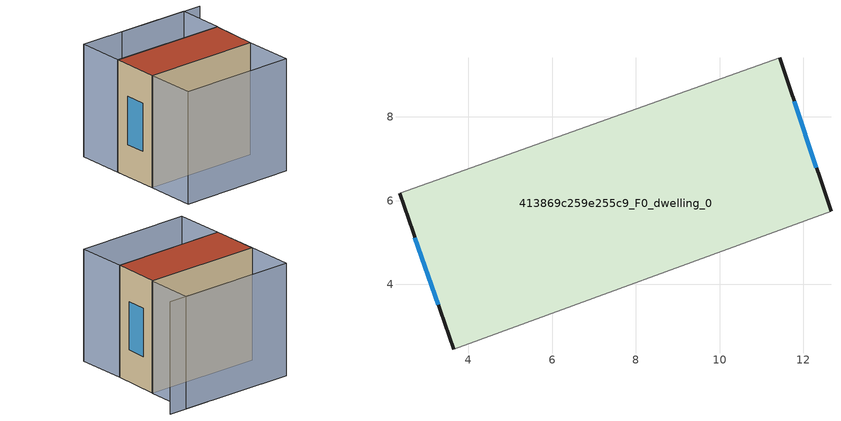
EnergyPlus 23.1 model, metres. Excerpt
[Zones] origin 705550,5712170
413869c259e255c9_F0_dwelling_0
 floor ground (EU_floor_Construction): 11.43,9.42 12.66,5.75 3.65,2.45 2.35,6.17 z0
 wall outside (EU_wall_Construction): 12.66,5.75 11.43,9.42 / 2.35,6.17 3.65,2.45 z0:9
 wall adiabatic (EU_wall_Construction): 11.43,9.42 2.35,6.17 / 3.65,2.45 12.66,5.75 z0:9
 window (EU_Window_Construction): 12.31,6.79 11.78,8.37 / 2.72,5.11 3.28,3.51 z2.56:6.44
 roof outside (EU_roof_Construction): 12.66,5.75 11.43,9.42 2.35,6.17 3.65,2.45 z9
shading: 11.65,13.57 4.57,11.04 / 14.05,1.98 5.04,-1.32 / 5.04,-1.32 3.65,2.45 / 3.65,2.45 12.66,5.76 / 12.66,5.76 14.05,1.98 / 11.47,9.43 2.34,6.17 / 2.34,6.17 1.05,9.81 / 1.05,9.81 10.17,13.06 / 10.17,13.06 11.47,9.43 z0:9
[Building]
EU S2 Campaign: North Axis=0; Terrain=City; Solar Distribution=FullExterior
[Site:Location]
London: Latitude=51.5; Longitude=-0.5; Time Zone=0; Elevation=25
[SizingPeriod:WeatherFileDays]
AnnualSizingPeriod: Begin Month=1; Begin Day of Month=1; End Month=12; End Day of Month=31; Day of Week for Start Day=Monday; Use Weather File Daylight Saving Period=No; Use Weather File Rain and Snow Indicators=No
[MATERIAL]
EU_InternalMass_Material: Roughness=MediumRough; Thickness=0.1; Conductivity=1; Density=1800; Specific Heat=900; Thermal Absorptance=0.9; Solar Absorptance=0.7; Visible Absorptance=0.7
[MATERIAL:NOMASS] Roughness=MediumRough; Thermal Absorptance=0.9; Solar Absorptance=0.7; Visible Absorptance=0.7
Name | Thermal Resistance
EU_wall_NoMass | 0.71061
EU_roof_NoMass | 2.41608
EU_floor_NoMass | 1.75078
[WINDOWMATERIAL:SIMPLEGLAZINGSYSTEM]
EU_Window_SimpleGlazing: UFactor=2.64892; Solar Heat Gain Coefficient=0.76; Visible Transmittance=0.76
[CONSTRUCTION]
EU_wall_Construction: EU_wall_NoMass
EU_roof_Construction: EU_roof_NoMass
EU_floor_Construction: EU_floor_NoMass
EU_InternalMass_Construction: EU_InternalMass_Material
EU_Window_Construction: EU_Window_SimpleGlazing
[ZONE]
413869c259e255c9_F0_dwelling_0: Type=1; Multiplier=1; Ceiling Height=autocalculate; Volume=337.997; Floor Area=autocalculate; Part of Total Floor Area=Yes
[INTERNALMASS]
413869c259e255c9_F0_dwelling_0_EU_InternalMass: Construction=EU_InternalMass_Construction; Zone or ZoneList=413869c259e255c9_F0_dwelling_0; Surface Area=37.5549
[OTHEREQUIPMENT]
EU_Step8_InternalGain_413869c259e255c9_F0_dwelling_0_f000: Fuel Type=Electricity; Zone or ZoneList or Space or SpaceList=413869c259e255c9_F0_dwelling_0; Schedule=EU_Step8_GainSchedule_413869c259e255c9_F0_dwelling_0_f000; Design Level Calculation Method=Watts/Area; Power per Zone Floor Area=1; Fraction Latent=0; Fraction Radiant=0; Fraction Lost=0; Carbon Dioxide Generation Rate=0; EndUse Subcategory=EU_Step8_InternalGains
[ZONEVENTILATION:DESIGNFLOWRATE]
EU_ConstantAir_413869c259e255c9_F0_dwelling_0: Zone or ZoneList or Space or SpaceList=413869c259e255c9_F0_dwelling_0; Schedule=EU_AlwaysOn; Design Flow Rate Calculation Method=AirChanges/Hour; Air Changes per Hour=0.496673; Ventilation Type=Natural; Fan Pressure Rise=0; Fan Total Efficiency=1; Constant Term Coefficient=1; Temperature Term Coefficient=0; Velocity Term Coefficient=0; Velocity Squared Term Coefficient=0; Minimum Indoor Temperature=-100; Maximum Indoor Temperature=100; Delta Temperature=-100; Minimum Outdoor Temperature=-100; Maximum Outdoor Temperature=100; Maximum Wind Speed=40
[HVACTEMPLATE:THERMOSTAT]
EU_HeatOnly_413869c259e255c9_F0_dwelling_0: Constant Heating Setpoint=20; Constant Cooling Setpoint=50
[HVACTEMPLATE:ZONE:IDEALLOADSAIRSYSTEM]
413869c259e255c9_F0_dwelling_0: Template Thermostat=EU_HeatOnly_413869c259e255c9_F0_dwelling_0; System Availability Schedule=EU_AlwaysOn; Maximum Heating Supply Air Temperature=50; Minimum Cooling Supply Air Temperature=13; Maximum Heating Supply Air Humidity Ratio=0.0156; Minimum Cooling Supply Air Humidity Ratio=0.0077; Heating Limit=NoLimit; Cooling Limit=NoLimit; Heating Availability Schedule=EU_AlwaysOn; Cooling Availability Schedule=EU_CoolingOff; Dehumidification Control Type=ConstantSensibleHeatRatio; Cooling Sensible Heat Ratio=0.7; Dehumidification Setpoint=60; Humidification Control Type=None; Humidification Setpoint=30; Outdoor Air Method=None; Outdoor Air Flow Rate per Person=0.00944; Outdoor Air Flow Rate per Zone Floor Area=0; Outdoor Air Flow Rate per Zone=0; Demand Controlled Ventilation Type=None; Outdoor Air Economizer Type=NoEconomizer; Heat Recovery Type=None; Sensible Heat Recovery Effectiveness=0.7; Latent Heat Recovery Effectiveness=0.65
[SIZING:ZONE]
413869c259e255c9_F0_dwelling_0: Zone Cooling Design Supply Air Temperature Input Method=SupplyAirTemperature; Zone Cooling Design Supply Air Temperature=13; Zone Heating Design Supply Air Temperature Input Method=SupplyAirTemperature; Zone Heating Design Supply Air Temperature=50; Zone Cooling Design Supply Air Humidity Ratio=0.008; Zone Heating Design Supply Air Humidity Ratio=0.008; Cooling Design Air Flow Method=DesignDay; Cooling Design Air Flow Rate=0; Cooling Minimum Air Flow per Zone Floor Area=0.000762; Cooling Minimum Air Flow=0; Cooling Minimum Air Flow Fraction=0.2; Heating Design Air Flow Method=DesignDay; Heating Design Air Flow Rate=0; Heating Maximum Air Flow per Zone Floor Area=0.002032; Heating Maximum Air Flow=0.141576; Heating Maximum Air Flow Fraction=0.3; Account for Dedicated Outdoor Air System=No; Dedicated Outdoor Air System Control Strategy=NeutralSupplyAir; Dedicated Outdoor Air Low Setpoint Temperature for Design=autosize; Dedicated Outdoor Air High Setpoint Temperature for Design=autosize; Zone Load Sizing Method=Sensible Load Only No Latent Load; Zone Latent Cooling Design Supply Air Humidity Ratio Input Method=HumidityRatioDifference; Zone Cooling Design Supply Air Humidity Ratio Difference=0.005; Zone Latent Heating Design Supply Air Humidity Ratio Input Method=HumidityRatioDifference; Zone Humidification Design Supply Air Humidity Ratio Difference=0.005
[SCHEDULE:CONSTANT]
Name | Hourly Value
EU_AlwaysOn | 1
EU_CoolingOff | 0
[SCHEDULE:FILE]
EU_Step8_GainSchedule_413869c259e255c9_F0_dwelling_0_f000: File=../../schedules/413869c259e255c9/413869c259e255c9_F0_dwelling_0_f000_gain.csv; Column Number=1; Rows to Skip at Top=0; Number of Hours of Data=8760; Column Separator=Comma; Interpolate to Timestep=No; Minutes per Item=60; Adjust Schedule for Daylight Savings=Yes
